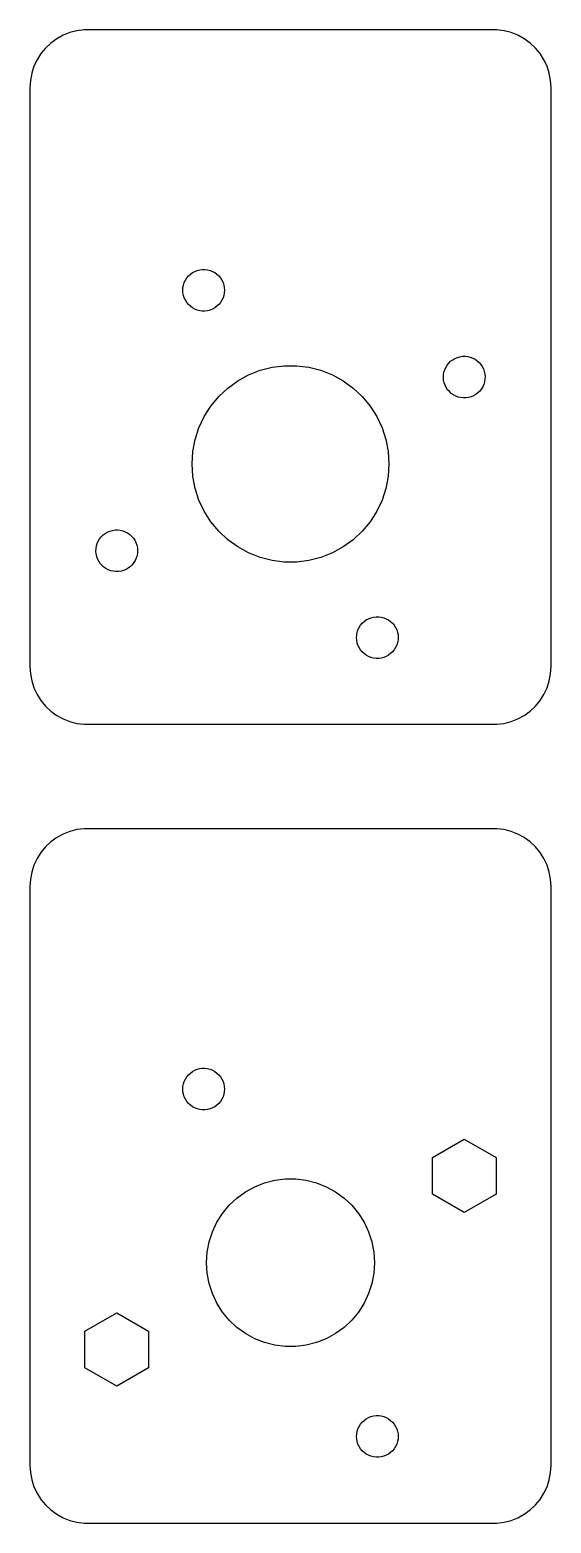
# Model space of a CAD drawing. Header units: metres. Extents: x -22 to 22, y -22 to 244.
# Drawn here: x -22.5 to 22.5, y -22.5 to 106.5 of the extents above; entities that cross this region are included whole.
import ezdxf

# ---------------------------------------------------------------- set-up
doc = ezdxf.new("R2010")
doc.units = ezdxf.units.M

msp = doc.modelspace()

# ---------------------------------------------------------------- linework, layer by layer
for p, q in [((-19.6289, 106.024), (-20.1791, 105.722)), ((-19.0451, 106.255), (-19.6289, 106.024)), ((-18.4369, 106.411), (-19.0451, 106.255)), ((-17.8139, 106.49), (-18.4369, 106.411)), ((17.8139, 106.49), (-17.8139, 106.49)), ((18.4369, 106.411), (17.8139, 106.49)), ((19.0451, 106.255), (18.4369, 106.411)), ((19.6289, 106.024), (19.0451, 106.255)), ((20.1791, 105.722), (19.6289, 106.024)), ((-21.1448, 104.923), (-21.5451, 104.439)), ((-20.6871, 105.353), (-21.1448, 104.923)), ((-20.1791, 105.722), (-20.6871, 105.353)), ((20.6871, 105.353), (20.1791, 105.722)), ((21.1448, 104.923), (20.6871, 105.353)), ((21.5451, 104.439), (21.1448, 104.923)), ((-22.1489, 103.341), (-22.3429, 102.743)), ((-21.8815, 103.909), (-22.1489, 103.341)), ((-21.5451, 104.439), (-21.8815, 103.909)), ((21.8815, 103.909), (21.5451, 104.439)), ((22.1489, 103.341), (21.8815, 103.909)), ((22.3429, 102.743), (22.1489, 103.341)), ((-22.4606, 102.127), (-22.5, 101.5)), ((-22.3429, 102.743), (-22.4606, 102.127)), ((22.4606, 102.127), (22.3429, 102.743)), ((22.5, 101.5), (22.4606, 102.127)), ((-22.5, 101.5), (-22.5, 51.5)), ((22.5, 51.5), (22.5, 101.5)), ((-8.95622, 85.058), (-8.81213, 85.2322)), ((-8.81213, 85.2322), (-8.64735, 85.3869)), ((-8.64735, 85.3869), (-8.46448, 85.5198)), ((-8.46448, 85.5198), (-8.26639, 85.6287)), ((-8.26639, 85.6287), (-8.05623, 85.7119)), ((-8.05623, 85.7119), (-7.83728, 85.7681)), ((-7.83728, 85.7681), (-7.61302, 85.7964)), ((-7.61302, 85.7964), (-7.38696, 85.7964)), ((-7.38696, 85.7964), (-7.1627, 85.7681)), ((-7.1627, 85.7681), (-6.94376, 85.7119)), ((-6.94376, 85.7119), (-6.7336, 85.6287)), ((-6.7336, 85.6287), (-6.53551, 85.5198)), ((-6.53551, 85.5198), (-6.35263, 85.3869)), ((-6.35263, 85.3869), (-6.18785, 85.2322)), ((-6.18785, 85.2322), (-6.04376, 85.058)), ((-9.29999, 84), (-9.2858, 84.2256)), ((-9.2858, 83.7744), (-9.29999, 84)), ((-9.2858, 84.2256), (-9.24344, 84.4476)), ((-9.24344, 84.4476), (-9.17358, 84.6626)), ((-9.17358, 84.6626), (-9.07735, 84.8671)), ((-9.07735, 84.8671), (-8.95622, 85.058)), ((-6.04376, 85.058), (-5.92264, 84.8671)), ((-5.92264, 84.8671), (-5.8264, 84.6626)), ((-5.8264, 84.6626), (-5.75655, 84.4476)), ((-5.75655, 84.4476), (-5.71419, 84.2256)), ((-5.71419, 84.2256), (-5.7, 84)), ((-5.7, 84), (-5.71419, 83.7744)), ((-9.24344, 83.5524), (-9.2858, 83.7744)), ((-9.17358, 83.3374), (-9.24344, 83.5524)), ((-9.07735, 83.1328), (-9.17358, 83.3374)), ((-8.95622, 82.942), (-9.07735, 83.1328)), ((-8.81213, 82.7678), (-8.95622, 82.942)), ((-8.64735, 82.6131), (-8.81213, 82.7678)), ((-8.46448, 82.4802), (-8.64735, 82.6131)), ((-6.35263, 82.6131), (-6.53551, 82.4802)), ((-6.18785, 82.7678), (-6.35263, 82.6131)), ((-6.04376, 82.942), (-6.18785, 82.7678)), ((-5.92264, 83.1328), (-6.04376, 82.942)), ((-5.8264, 83.3374), (-5.92264, 83.1328)), ((-5.75655, 83.5524), (-5.8264, 83.3374)), ((-5.71419, 83.7744), (-5.75655, 83.5524)), ((-8.26639, 82.3713), (-8.46448, 82.4802)), ((-8.05623, 82.2881), (-8.26639, 82.3713)), ((-7.83728, 82.2319), (-8.05623, 82.2881)), ((-7.61302, 82.2036), (-7.83728, 82.2319)), ((-7.38696, 82.2036), (-7.61302, 82.2036)), ((-7.1627, 82.2319), (-7.38696, 82.2036)), ((-6.94376, 82.2881), (-7.1627, 82.2319)), ((-6.7336, 82.3713), (-6.94376, 82.2881)), ((-6.53551, 82.4802), (-6.7336, 82.3713)), ((-1.59273, 77.3494), (-0.53371, 77.4832)), ((-0.53371, 77.4832), (0.53371, 77.4832)), ((0.53371, 77.4832), (1.59273, 77.3494)), ((13.4048, 77.3339), (13.5219, 77.5273)), ((13.5219, 77.5273), (13.6623, 77.7044)), ((13.6623, 77.7044), (13.8238, 77.8626)), ((13.8238, 77.8626), (14.0039, 77.9993)), ((14.0039, 77.9993), (14.1996, 78.1123)), ((14.1996, 78.1123), (14.408, 78.1999)), ((14.408, 78.1999), (14.6257, 78.2607)), ((14.6257, 78.2607), (14.8494, 78.2937)), ((14.8494, 78.2937), (15.0754, 78.2984)), ((15.0754, 78.2984), (15.3002, 78.2748)), ((15.3002, 78.2748), (15.5202, 78.2232)), ((15.5202, 78.2232), (15.7321, 78.1444)), ((15.7321, 78.1444), (15.9324, 78.0396)), ((15.9324, 78.0396), (16.1181, 77.9106)), ((16.1181, 77.9106), (16.286, 77.7594)), ((16.286, 77.7594), (16.4337, 77.5883)), ((16.4337, 77.5883), (16.5588, 77.4)), ((16.5588, 77.4), (16.6593, 77.1975)), ((-5.41809, 75.5494), (-4.55452, 76.1768)), ((-4.55452, 76.1768), (-3.61911, 76.691)), ((-3.61911, 76.691), (-2.62663, 77.084)), ((-2.62663, 77.084), (-1.59273, 77.3494)), ((1.59273, 77.3494), (2.62663, 77.084)), ((2.62663, 77.084), (3.61911, 76.691)), ((3.61911, 76.691), (4.55452, 76.1768)), ((4.55452, 76.1768), (5.41809, 75.5494)), ((13.2004, 76.4623), (13.2099, 76.6881)), ((13.2193, 76.237), (13.2004, 76.4623)), ((13.2099, 76.6881), (13.2476, 76.911)), ((13.2663, 76.0159), (13.2193, 76.237)), ((13.2476, 76.911), (13.3129, 77.1274)), ((13.3129, 77.1274), (13.4048, 77.3339)), ((16.6593, 77.1975), (16.7337, 76.9841)), ((16.7337, 76.9841), (16.7807, 76.7629)), ((16.7901, 76.3118), (16.7524, 76.089)), ((16.7807, 76.7629), (16.7996, 76.5377)), ((16.7996, 76.5377), (16.7901, 76.3118)), ((-6.87663, 73.9962), (-6.19623, 74.8186)), ((-6.19623, 74.8186), (-5.41809, 75.5494)), ((5.41809, 75.5494), (6.19623, 74.8186)), ((6.19623, 74.8186), (6.87663, 73.9962)), ((13.3406, 75.8025), (13.2663, 76.0159)), ((13.4411, 75.6), (13.3406, 75.8025)), ((13.5662, 75.4117), (13.4411, 75.6)), ((13.7139, 75.2406), (13.5662, 75.4117)), ((13.8819, 75.0893), (13.7139, 75.2406)), ((14.0676, 74.9603), (13.8819, 75.0893)), ((14.2679, 74.8556), (14.0676, 74.9603)), ((14.4797, 74.7768), (14.2679, 74.8556)), ((15.8003, 74.8877), (15.5919, 74.8001)), ((15.9961, 75.0007), (15.8003, 74.8877)), ((16.1761, 75.1374), (15.9961, 75.0007)), ((16.3376, 75.2956), (16.1761, 75.1374)), ((16.4781, 75.4727), (16.3376, 75.2956)), ((16.5952, 75.6661), (16.4781, 75.4727)), ((16.6871, 75.8726), (16.5952, 75.6661)), ((16.7524, 76.089), (16.6871, 75.8726)), ((-7.44859, 73.0949), (-6.87663, 73.9962)), ((6.87663, 73.9962), (7.44859, 73.0949)), ((14.6998, 74.7252), (14.4797, 74.7768)), ((14.9246, 74.7016), (14.6998, 74.7252)), ((15.1506, 74.7063), (14.9246, 74.7016)), ((15.3742, 74.7393), (15.1506, 74.7063)), ((15.5919, 74.8001), (15.3742, 74.7393)), ((-7.90309, 72.129), (-7.44859, 73.0949)), ((7.44859, 73.0949), (7.90309, 72.129)), ((-8.43297, 70.0653), (-8.23296, 71.1139)), ((-8.23296, 71.1139), (-7.90309, 72.129)), ((7.90309, 72.129), (8.23296, 71.1139)), ((8.23296, 71.1139), (8.43297, 70.0653)), ((-8.5, 69), (-8.43297, 70.0653)), ((8.43297, 70.0653), (8.5, 69)), ((-8.43297, 67.9347), (-8.5, 69)), ((8.5, 69), (8.43297, 67.9347)), ((-8.23296, 66.8861), (-8.43297, 67.9347)), ((8.43297, 67.9347), (8.23296, 66.8861)), ((-7.90309, 65.871), (-8.23296, 66.8861)), ((-7.44859, 64.9051), (-7.90309, 65.871)), ((7.90309, 65.871), (7.44859, 64.9051)), ((8.23296, 66.8861), (7.90309, 65.871)), ((-6.87663, 64.0038), (-7.44859, 64.9051)), ((7.44859, 64.9051), (6.87663, 64.0038)), ((-15.5919, 63.1999), (-15.3742, 63.2607)), ((-15.3742, 63.2607), (-15.1506, 63.2937)), ((-15.1506, 63.2937), (-14.9246, 63.2984)), ((-14.9246, 63.2984), (-14.6998, 63.2748)), ((-14.6998, 63.2748), (-14.4797, 63.2232)), ((-14.4797, 63.2232), (-14.2679, 63.1444)), ((-6.19623, 63.1814), (-6.87663, 64.0038)), ((6.87663, 64.0038), (6.19623, 63.1814)), ((-16.7901, 61.6882), (-16.7524, 61.911)), ((-16.7524, 61.911), (-16.6871, 62.1274)), ((-16.6871, 62.1274), (-16.5952, 62.3339)), ((-16.5952, 62.3339), (-16.4781, 62.5273)), ((-16.4781, 62.5273), (-16.3376, 62.7044)), ((-16.3376, 62.7044), (-16.1761, 62.8626)), ((-16.1761, 62.8626), (-15.9961, 62.9993)), ((-15.9961, 62.9993), (-15.8003, 63.1123)), ((-15.8003, 63.1123), (-15.5919, 63.1999)), ((-14.2679, 63.1444), (-14.0676, 63.0397)), ((-14.0676, 63.0397), (-13.8819, 62.9107)), ((-13.8819, 62.9107), (-13.7139, 62.7594)), ((-13.7139, 62.7594), (-13.5662, 62.5883)), ((-13.5662, 62.5883), (-13.4411, 62.4)), ((-13.4411, 62.4), (-13.3406, 62.1975)), ((-13.3406, 62.1975), (-13.2663, 61.9841)), ((-13.2663, 61.9841), (-13.2193, 61.763)), ((-5.41809, 62.4506), (-6.19623, 63.1814)), ((-4.55452, 61.8232), (-5.41809, 62.4506)), ((5.41809, 62.4506), (4.55452, 61.8232)), ((6.19623, 63.1814), (5.41809, 62.4506)), ((-16.7996, 61.4623), (-16.7901, 61.6882)), ((-16.7807, 61.2371), (-16.7996, 61.4623)), ((-16.7337, 61.0159), (-16.7807, 61.2371)), ((-16.6593, 60.8025), (-16.7337, 61.0159)), ((-16.5588, 60.6), (-16.6593, 60.8025)), ((-13.4048, 60.6661), (-13.5219, 60.4727)), ((-13.3129, 60.8726), (-13.4048, 60.6661)), ((-13.2476, 61.089), (-13.3129, 60.8726)), ((-13.2099, 61.3119), (-13.2476, 61.089)), ((-13.2193, 61.763), (-13.2004, 61.5377)), ((-13.2004, 61.5377), (-13.2099, 61.3119)), ((-3.61911, 61.309), (-4.55452, 61.8232)), ((-2.62663, 60.916), (-3.61911, 61.309)), ((-1.59273, 60.6506), (-2.62663, 60.916)), ((-0.53371, 60.5168), (-1.59273, 60.6506)), ((1.59273, 60.6506), (0.53371, 60.5168)), ((2.62663, 60.916), (1.59273, 60.6506)), ((3.61911, 61.309), (2.62663, 60.916)), ((4.55452, 61.8232), (3.61911, 61.309)), ((-16.4337, 60.4117), (-16.5588, 60.6)), ((-16.286, 60.2406), (-16.4337, 60.4117)), ((-16.1181, 60.0894), (-16.286, 60.2406)), ((-15.9324, 59.9604), (-16.1181, 60.0894)), ((-15.7321, 59.8556), (-15.9324, 59.9604)), ((-15.5202, 59.7768), (-15.7321, 59.8556)), ((-15.3002, 59.7252), (-15.5202, 59.7768)), ((-15.0754, 59.7016), (-15.3002, 59.7252)), ((-14.8494, 59.7063), (-15.0754, 59.7016)), ((-14.6257, 59.7393), (-14.8494, 59.7063)), ((-14.408, 59.8001), (-14.6257, 59.7393)), ((-14.1996, 59.8877), (-14.408, 59.8001)), ((-14.0039, 60.0007), (-14.1996, 59.8877)), ((-13.8238, 60.1374), (-14.0039, 60.0007)), ((-13.6623, 60.2956), (-13.8238, 60.1374)), ((-13.5219, 60.4727), (-13.6623, 60.2956)), ((0.53371, 60.5168), (-0.53371, 60.5168)), ((6.35263, 55.3869), (6.53551, 55.5198)), ((6.53551, 55.5198), (6.7336, 55.6287)), ((6.7336, 55.6287), (6.94376, 55.7119)), ((6.94376, 55.7119), (7.1627, 55.7681)), ((7.1627, 55.7681), (7.38696, 55.7964)), ((7.38696, 55.7964), (7.61302, 55.7964)), ((7.61302, 55.7964), (7.83728, 55.7681)), ((7.83728, 55.7681), (8.05623, 55.7119)), ((8.05623, 55.7119), (8.26639, 55.6287)), ((8.26639, 55.6287), (8.46448, 55.5198)), ((8.46448, 55.5198), (8.64735, 55.3869)), ((5.7, 54), (5.71419, 54.2256)), ((5.71419, 54.2256), (5.75655, 54.4476)), ((5.75655, 54.4476), (5.8264, 54.6626)), ((5.8264, 54.6626), (5.92264, 54.8672)), ((5.92264, 54.8672), (6.04376, 55.058)), ((6.04376, 55.058), (6.18785, 55.2322)), ((6.18785, 55.2322), (6.35263, 55.3869)), ((8.64735, 55.3869), (8.81213, 55.2322)), ((8.81213, 55.2322), (8.95622, 55.058)), ((8.95622, 55.058), (9.07735, 54.8672)), ((9.07735, 54.8672), (9.17358, 54.6626)), ((9.17358, 54.6626), (9.24344, 54.4476)), ((9.24344, 54.4476), (9.2858, 54.2256)), ((9.2858, 54.2256), (9.29999, 54)), ((5.71419, 53.7744), (5.7, 54)), ((5.75655, 53.5524), (5.71419, 53.7744)), ((5.8264, 53.3374), (5.75655, 53.5524)), ((5.92264, 53.1329), (5.8264, 53.3374)), ((6.04376, 52.942), (5.92264, 53.1329)), ((6.18785, 52.7678), (6.04376, 52.942)), ((8.95622, 52.942), (8.81213, 52.7678)), ((9.07735, 53.1329), (8.95622, 52.942)), ((9.17358, 53.3374), (9.07735, 53.1329)), ((9.24344, 53.5524), (9.17358, 53.3374)), ((9.2858, 53.7744), (9.24344, 53.5524)), ((9.29999, 54), (9.2858, 53.7744)), ((6.35263, 52.6131), (6.18785, 52.7678)), ((6.53551, 52.4802), (6.35263, 52.6131)), ((6.7336, 52.3713), (6.53551, 52.4802)), ((6.94376, 52.2881), (6.7336, 52.3713)), ((7.1627, 52.2319), (6.94376, 52.2881)), ((7.38696, 52.2036), (7.1627, 52.2319)), ((7.61302, 52.2036), (7.38696, 52.2036)), ((7.83728, 52.2319), (7.61302, 52.2036)), ((8.05623, 52.2881), (7.83728, 52.2319)), ((8.26639, 52.3713), (8.05623, 52.2881)), ((8.46448, 52.4802), (8.26639, 52.3713)), ((8.64735, 52.6131), (8.46448, 52.4802)), ((8.81213, 52.7678), (8.64735, 52.6131)), ((-22.5, 51.5), (-22.4606, 50.8733)), ((-22.4606, 50.8733), (-22.3429, 50.2566)), ((22.3429, 50.2566), (22.4606, 50.8733)), ((22.4606, 50.8733), (22.5, 51.5)), ((-22.3429, 50.2566), (-22.1489, 49.6594)), ((-22.1489, 49.6594), (-21.8815, 49.0912)), ((-21.8815, 49.0912), (-21.5451, 48.5611)), ((21.5451, 48.5611), (21.8815, 49.0912)), ((21.8815, 49.0912), (22.1489, 49.6594)), ((22.1489, 49.6594), (22.3429, 50.2566)), ((-21.5451, 48.5611), (-21.1448, 48.0773)), ((-21.1448, 48.0773), (-20.6871, 47.6474)), ((20.6871, 47.6474), (21.1448, 48.0773)), ((21.1448, 48.0773), (21.5451, 48.5611)), ((-20.6871, 47.6474), (-20.1791, 47.2784)), ((-20.1791, 47.2784), (-19.6289, 46.9759)), ((-19.6289, 46.9759), (-19.0451, 46.7447)), ((-19.0451, 46.7447), (-18.4369, 46.5886)), ((-18.4369, 46.5886), (-17.8139, 46.5099)), ((-17.8139, 46.5099), (17.8139, 46.5099)), ((17.8139, 46.5099), (18.4369, 46.5886)), ((18.4369, 46.5886), (19.0451, 46.7447)), ((19.0451, 46.7447), (19.6289, 46.9759)), ((19.6289, 46.9759), (20.1791, 47.2784)), ((20.1791, 47.2784), (20.6871, 47.6474)), ((-18.4369, 37.4114), (-19.0451, 37.2553)), ((-17.8139, 37.4901), (-18.4369, 37.4114)), ((17.8139, 37.4901), (-17.8139, 37.4901)), ((18.4369, 37.4114), (17.8139, 37.4901)), ((19.0451, 37.2553), (18.4369, 37.4114)), ((-20.6871, 36.3526), (-21.1448, 35.9227)), ((-20.1791, 36.7216), (-20.6871, 36.3526)), ((-19.6289, 37.0241), (-20.1791, 36.7216)), ((-19.0451, 37.2553), (-19.6289, 37.0241)), ((19.6289, 37.0241), (19.0451, 37.2553)), ((20.1791, 36.7216), (19.6289, 37.0241)), ((20.6871, 36.3526), (20.1791, 36.7216)), ((21.1448, 35.9227), (20.6871, 36.3526)), ((-21.8815, 34.9088), (-22.1489, 34.3406)), ((-21.5451, 35.4389), (-21.8815, 34.9088)), ((-21.1448, 35.9227), (-21.5451, 35.4389)), ((21.5451, 35.4389), (21.1448, 35.9227)), ((21.8815, 34.9088), (21.5451, 35.4389)), ((22.1489, 34.3406), (21.8815, 34.9088)), ((-22.3429, 33.7434), (-22.4606, 33.1267)), ((-22.1489, 34.3406), (-22.3429, 33.7434)), ((22.3429, 33.7434), (22.1489, 34.3406)), ((22.4606, 33.1267), (22.3429, 33.7434)), ((-22.4606, 33.1267), (-22.5, 32.5)), ((-22.5, 32.5), (-22.5, -17.5)), ((22.5, 32.5), (22.4606, 33.1267)), ((22.5, -17.5), (22.5, 32.5)), ((-8.05623, 16.7119), (-7.83728, 16.7681)), ((-7.83728, 16.7681), (-7.61302, 16.7964)), ((-7.61302, 16.7964), (-7.38696, 16.7964)), ((-7.38696, 16.7964), (-7.1627, 16.7681)), ((-7.1627, 16.7681), (-6.94376, 16.7119)), ((-9.24344, 15.4476), (-9.17358, 15.6626)), ((-9.17358, 15.6626), (-9.07735, 15.8671)), ((-9.07735, 15.8671), (-8.95622, 16.058)), ((-8.95622, 16.058), (-8.81213, 16.2322)), ((-8.81213, 16.2322), (-8.64735, 16.3869)), ((-8.64735, 16.3869), (-8.46448, 16.5198)), ((-8.46448, 16.5198), (-8.26639, 16.6287)), ((-8.26639, 16.6287), (-8.05623, 16.7119)), ((-6.94376, 16.7119), (-6.7336, 16.6287)), ((-6.7336, 16.6287), (-6.53551, 16.5198)), ((-6.53551, 16.5198), (-6.35263, 16.3869)), ((-6.35263, 16.3869), (-6.18785, 16.2322)), ((-6.18785, 16.2322), (-6.04376, 16.058)), ((-6.04376, 16.058), (-5.92264, 15.8671)), ((-5.92264, 15.8671), (-5.8264, 15.6626)), ((-5.8264, 15.6626), (-5.75655, 15.4476)), ((-9.29999, 15), (-9.2858, 15.2256)), ((-9.2858, 14.7744), (-9.29999, 15)), ((-9.2858, 15.2256), (-9.24344, 15.4476)), ((-9.24344, 14.5524), (-9.2858, 14.7744)), ((-9.17358, 14.3374), (-9.24344, 14.5524)), ((-9.07735, 14.1328), (-9.17358, 14.3374)), ((-5.8264, 14.3374), (-5.92264, 14.1328)), ((-5.75655, 14.5524), (-5.8264, 14.3374)), ((-5.75655, 15.4476), (-5.71419, 15.2256)), ((-5.71419, 14.7744), (-5.75655, 14.5524)), ((-5.71419, 15.2256), (-5.7, 15)), ((-5.7, 15), (-5.71419, 14.7744)), ((-8.95622, 13.942), (-9.07735, 14.1328)), ((-8.81213, 13.7678), (-8.95622, 13.942)), ((-8.64735, 13.6131), (-8.81213, 13.7678)), ((-8.46448, 13.4802), (-8.64735, 13.6131)), ((-8.26639, 13.3713), (-8.46448, 13.4802)), ((-8.05623, 13.2881), (-8.26639, 13.3713)), ((-7.83728, 13.2319), (-8.05623, 13.2881)), ((-7.61302, 13.2036), (-7.83728, 13.2319)), ((-7.38696, 13.2036), (-7.61302, 13.2036)), ((-7.1627, 13.2319), (-7.38696, 13.2036)), ((-6.94376, 13.2881), (-7.1627, 13.2319)), ((-6.7336, 13.3713), (-6.94376, 13.2881)), ((-6.53551, 13.4802), (-6.7336, 13.3713)), ((-6.35263, 13.6131), (-6.53551, 13.4802)), ((-6.18785, 13.7678), (-6.35263, 13.6131)), ((-6.04376, 13.942), (-6.18785, 13.7678)), ((-5.92264, 14.1328), (-6.04376, 13.942)), ((12.2517, 9.08673), (15, 10.6735)), ((15, 10.6735), (17.7483, 9.08675)), ((12.2517, 5.91325), (12.2517, 9.08673)), ((17.7483, 9.08675), (17.7483, 5.91325)), ((-3.88474, 6.12137), (-3.0869, 6.55998)), ((-3.0869, 6.55998), (-2.24037, 6.89516)), ((-2.24037, 6.89516), (-1.35851, 7.12158)), ((-1.35851, 7.12158), (-0.45523, 7.23569)), ((-0.45523, 7.23569), (0.45523, 7.23569)), ((0.45523, 7.23569), (1.35851, 7.12158)), ((1.35851, 7.12158), (2.24037, 6.89516)), ((2.24037, 6.89516), (3.0869, 6.55998)), ((3.0869, 6.55998), (3.88474, 6.12137)), ((-5.28502, 4.96295), (-4.62132, 5.58621)), ((-4.62132, 5.58621), (-3.88474, 6.12137)), ((3.88474, 6.12137), (4.62132, 5.58621)), ((4.62132, 5.58621), (5.28502, 4.96295)), ((15, 4.32651), (12.2517, 5.91325)), ((17.7483, 5.91325), (15, 4.32651)), ((-6.35321, 3.49271), (-5.86537, 4.26143)), ((-5.86537, 4.26143), (-5.28502, 4.96295)), ((5.28502, 4.96295), (5.86537, 4.26143)), ((5.86537, 4.26143), (6.35321, 3.49271)), ((-7.02222, 1.80299), (-6.74088, 2.6689)), ((-6.74088, 2.6689), (-6.35321, 3.49271)), ((6.35321, 3.49271), (6.74088, 2.6689)), ((6.74088, 2.6689), (7.02222, 1.80299)), ((-7.19283, 0.90866), (-7.02222, 1.80299)), ((7.02222, 1.80299), (7.19283, 0.90866)), ((-7.25, 0), (-7.19283, 0.90866)), ((-7.19283, -0.90866), (-7.25, 0)), ((7.19283, 0.90866), (7.25, 0)), ((7.25, 0), (7.19283, -0.90866)), ((-7.02222, -1.80299), (-7.19283, -0.90866)), ((7.19283, -0.90866), (7.02222, -1.80299)), ((-6.74088, -2.6689), (-7.02222, -1.80299)), ((7.02222, -1.80299), (6.74088, -2.6689)), ((-6.35321, -3.49271), (-6.74088, -2.6689)), ((-5.86537, -4.26143), (-6.35321, -3.49271)), ((6.35321, -3.49271), (5.86537, -4.26143)), ((6.74088, -2.6689), (6.35321, -3.49271)), ((-17.7483, -5.91325), (-15, -4.32651)), ((-15, -4.32651), (-12.2517, -5.91325)), ((-5.28502, -4.96295), (-5.86537, -4.26143)), ((-4.62132, -5.58621), (-5.28502, -4.96295)), ((5.28502, -4.96295), (4.62132, -5.58621)), ((5.86537, -4.26143), (5.28502, -4.96295)), ((-17.7483, -9.08675), (-17.7483, -5.91325)), ((-12.2517, -5.91325), (-12.2517, -9.08673)), ((-3.88474, -6.12137), (-4.62132, -5.58621)), ((-3.0869, -6.55998), (-3.88474, -6.12137)), ((3.88474, -6.12137), (3.0869, -6.55998)), ((4.62132, -5.58621), (3.88474, -6.12137)), ((-2.24037, -6.89516), (-3.0869, -6.55998)), ((-1.35851, -7.12158), (-2.24037, -6.89516)), ((-0.45523, -7.23569), (-1.35851, -7.12158)), ((0.45523, -7.23569), (-0.45523, -7.23569)), ((1.35851, -7.12158), (0.45523, -7.23569)), ((2.24037, -6.89516), (1.35851, -7.12158)), ((3.0869, -6.55998), (2.24037, -6.89516)), ((-15, -10.6735), (-17.7483, -9.08675)), ((-12.2517, -9.08673), (-15, -10.6735)), ((5.8264, -14.3374), (5.92264, -14.1328)), ((5.92264, -14.1328), (6.04376, -13.942)), ((6.04376, -13.942), (6.18785, -13.7678)), ((6.18785, -13.7678), (6.35263, -13.6131)), ((6.35263, -13.6131), (6.53551, -13.4802)), ((6.53551, -13.4802), (6.7336, -13.3713)), ((6.7336, -13.3713), (6.94376, -13.2881)), ((6.94376, -13.2881), (7.1627, -13.2319)), ((7.1627, -13.2319), (7.38696, -13.2036)), ((7.38696, -13.2036), (7.61302, -13.2036)), ((7.61302, -13.2036), (7.83728, -13.2319)), ((7.83728, -13.2319), (8.05623, -13.2881)), ((8.05623, -13.2881), (8.26639, -13.3713)), ((8.26639, -13.3713), (8.46448, -13.4802)), ((8.46448, -13.4802), (8.64735, -13.6131)), ((8.64735, -13.6131), (8.81213, -13.7678)), ((8.81213, -13.7678), (8.95622, -13.942)), ((8.95622, -13.942), (9.07735, -14.1328)), ((9.07735, -14.1328), (9.17358, -14.3374)), ((5.7, -15), (5.71419, -14.7744)), ((5.71419, -15.2256), (5.7, -15)), ((5.71419, -14.7744), (5.75655, -14.5524)), ((5.75655, -15.4476), (5.71419, -15.2256)), ((5.75655, -14.5524), (5.8264, -14.3374)), ((5.8264, -15.6626), (5.75655, -15.4476)), ((9.17358, -14.3374), (9.24344, -14.5524)), ((9.24344, -15.4476), (9.17358, -15.6626)), ((9.24344, -14.5524), (9.2858, -14.7744)), ((9.2858, -15.2256), (9.24344, -15.4476)), ((9.2858, -14.7744), (9.29999, -15)), ((9.29999, -15), (9.2858, -15.2256)), ((5.92264, -15.8671), (5.8264, -15.6626)), ((6.04376, -16.058), (5.92264, -15.8671)), ((6.18785, -16.2322), (6.04376, -16.058)), ((6.35263, -16.3869), (6.18785, -16.2322)), ((6.53551, -16.5198), (6.35263, -16.3869)), ((6.7336, -16.6287), (6.53551, -16.5198)), ((6.94376, -16.7119), (6.7336, -16.6287)), ((7.1627, -16.7681), (6.94376, -16.7119)), ((8.05623, -16.7119), (7.83728, -16.7681)), ((8.26639, -16.6287), (8.05623, -16.7119)), ((8.46448, -16.5198), (8.26639, -16.6287)), ((8.64735, -16.3869), (8.46448, -16.5198)), ((8.81213, -16.2322), (8.64735, -16.3869)), ((8.95622, -16.058), (8.81213, -16.2322)), ((9.07735, -15.8671), (8.95622, -16.058)), ((9.17358, -15.6626), (9.07735, -15.8671)), ((-22.5, -17.5), (-22.4606, -18.1267)), ((7.38696, -16.7964), (7.1627, -16.7681)), ((7.61302, -16.7964), (7.38696, -16.7964)), ((7.83728, -16.7681), (7.61302, -16.7964)), ((22.4606, -18.1267), (22.5, -17.5)), ((-22.4606, -18.1267), (-22.3429, -18.7434)), ((-22.3429, -18.7434), (-22.1489, -19.3406)), ((-22.1489, -19.3406), (-21.8815, -19.9088)), ((21.8815, -19.9088), (22.1489, -19.3406)), ((22.1489, -19.3406), (22.3429, -18.7434)), ((22.3429, -18.7434), (22.4606, -18.1267)), ((-21.8815, -19.9088), (-21.5451, -20.4389)), ((-21.5451, -20.4389), (-21.1448, -20.9227)), ((21.1448, -20.9227), (21.5451, -20.4389)), ((21.5451, -20.4389), (21.8815, -19.9088)), ((-21.1448, -20.9227), (-20.6871, -21.3526)), ((-20.6871, -21.3526), (-20.1791, -21.7216)), ((-20.1791, -21.7216), (-19.6289, -22.0241)), ((19.6289, -22.0241), (20.1791, -21.7216)), ((20.1791, -21.7216), (20.6871, -21.3526)), ((20.6871, -21.3526), (21.1448, -20.9227)), ((-19.6289, -22.0241), (-19.0451, -22.2553)), ((-19.0451, -22.2553), (-18.4369, -22.4114)), ((-18.4369, -22.4114), (-17.8139, -22.4901)), ((-17.8139, -22.4901), (17.8139, -22.4901)), ((17.8139, -22.4901), (18.4369, -22.4114)), ((18.4369, -22.4114), (19.0451, -22.2553)), ((19.0451, -22.2553), (19.6289, -22.0241))]:
    msp.add_line(p, q)

doc.saveas('drawing.dxf')
